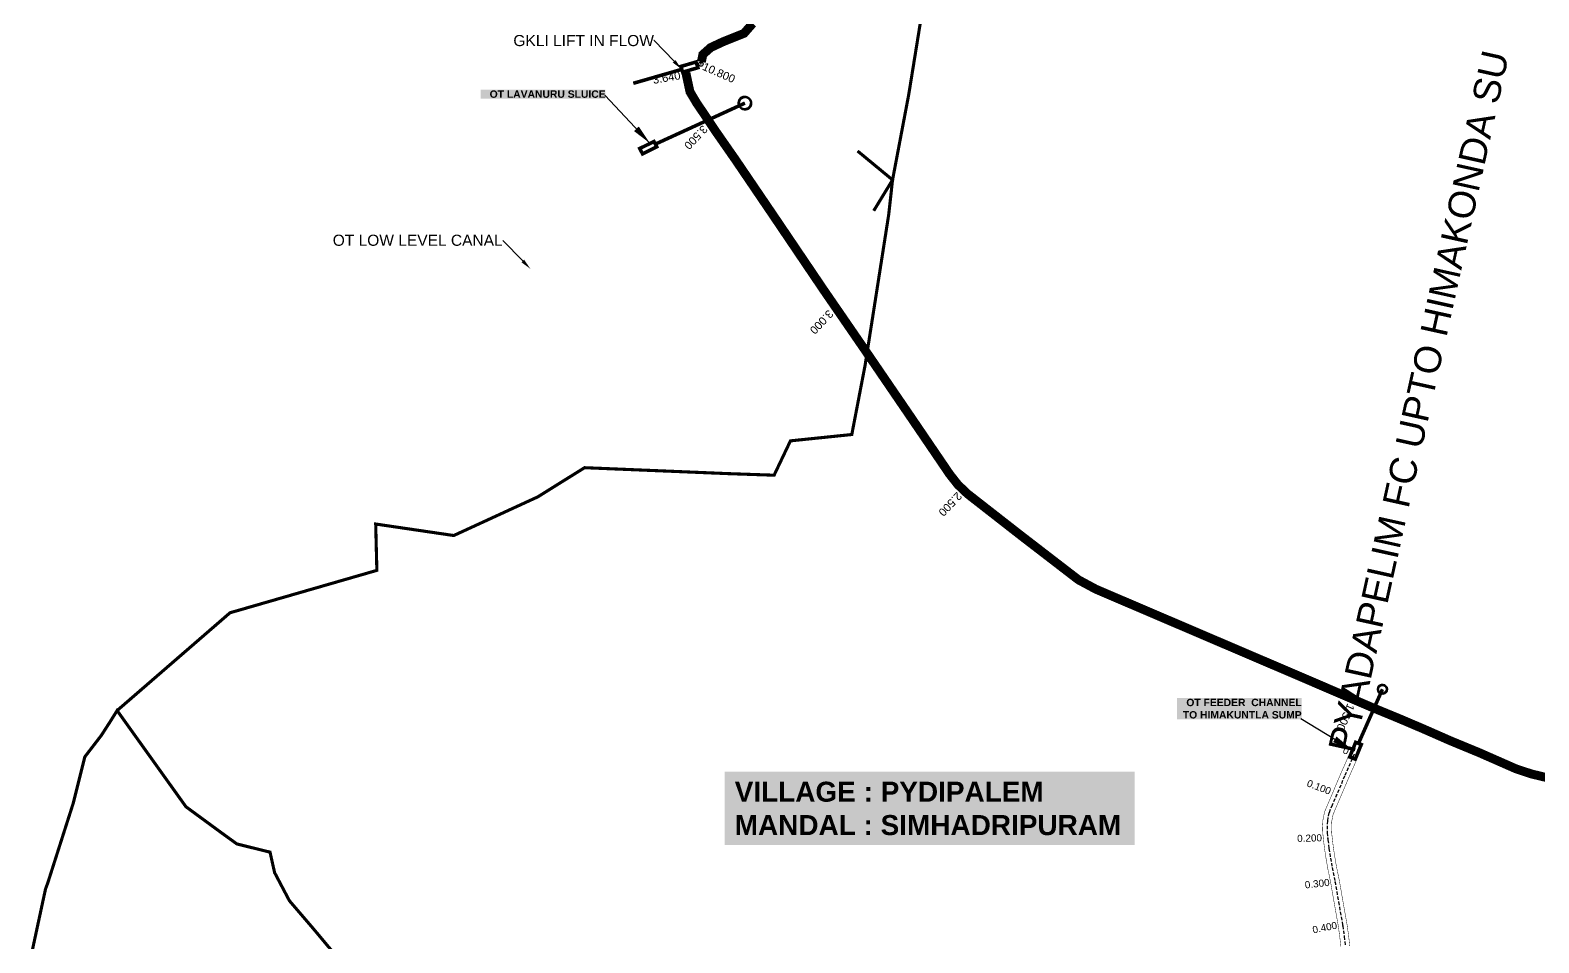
# Model space of a CAD drawing. Header units: inches. Extents: x 174104 to 230935, y 1583276 to 1631460.
# Drawn here: x 193870 to 197264, y 1626212 to 1628264 of the extents above; entities that cross this region are included whole.
import ezdxf
from ezdxf import colors
from ezdxf.entities.mleader import LeaderData, LeaderLine
from ezdxf.enums import TextEntityAlignment as Align
from ezdxf.math import Vec2, Vec3

# ---------------------------------------------------------------- set-up
doc = ezdxf.new("R2010")
doc.units = ezdxf.units.IN
doc.header["$LTSCALE"] = 15
doc.header["$MEASUREMENT"] = 0
doc.linetypes.add('HIDDEN2', pattern=[0.1875, 0.125, -0.0625])
for name, color, linetype in [('CANAL1', 7, 'Continuous'), ('CHANAGE', 1, 'Continuous'), ('CSMark', 72, 'Continuous'), ('FeatureAttribs', 7, 'Continuous'), ('POINT', 2, 'Continuous'), ('RE REMARKS', 7, 'Continuous'), ('STRUCTURE', 5, 'Continuous'), ('TEXT', 1, 'Continuous'), ('text2', 7, 'Continuous'), ('VILLAGE BOUNDRY', 5, 'Continuous')]:
    doc.layers.add(name, color=color, linetype=linetype)
doc.styles.get("Standard").update_dxf_attribs({"font": 'arial.ttf'})
doc.dimstyles.get("Standard").update_dxf_attribs({"dimtxt": 0.18, "dimasz": 0.18, "dimexe": 0.18, "dimexo": 0.0625, "dimgap": 0.09, "dimtad": 0, "dimtih": 1, "dimtoh": 1, "dimdec": 4, "dimzin": 0, "dimdsep": 46, "dimtxsty": 'Standard', "dimcen": 0.09, "dimadec": 0, "dimazin": 0, "dimtfac": 1, "dimtdec": 4, "dimtofl": 0, "dimtmove": 0, "dimatfit": 3, "dimfxl": 1, "dimtolj": 1, "dimtzin": 0, "dimarcsym": 0})
pattern_1 = [(45, (0, 0), (-0.088388347648, 0.088388347648), [])]

# ---------------------------------------------------------------- blocks, each defined once
blk = doc.blocks.new('FEATURE')
at = {"layer": 'FeatureAttribs'}
blk.add_attdef('NAME', (0, 0), '', height=1, dxfattribs=at)

msp = doc.modelspace()

# ---------------------------------------------------------------- hatches: boundary and pattern name
at = {"layer": 'text2'}
h = msp.add_hatch(dxfattribs=at)
h.set_pattern_fill('ANSI31', color=6)
h.set_pattern_definition(pattern_1)
edge = h.paths.add_edge_path(flags=17)
edge.add_arc((195478, 1628100), 12.26442, 0, 360)
edge = h.paths.add_edge_path()
edge.add_arc((195478, 1628100), 15.66462, 0, 360)
h = msp.add_hatch(dxfattribs=at)
h.set_pattern_fill('ANSI31', color=6)
h.set_pattern_definition(pattern_1)
edge = h.paths.add_edge_path(flags=17)
edge.add_arc((195478, 1628100), 12.26442, 0, 360)
edge = h.paths.add_edge_path()
edge.add_arc((195478, 1628100), 15.66462, 0, 360)
h = msp.add_hatch(dxfattribs=at)
h.set_pattern_fill('ANSI31', color=6)
h.set_pattern_definition(pattern_1)
edge = h.paths.add_edge_path(flags=17)
edge.add_arc((196912, 1626782), 8.53133, 0, 360)
edge = h.paths.add_edge_path()
edge.add_arc((196912, 1626782), 11.21322, 0, 360)

# ---------------------------------------------------------------- linework, layer by layer
at = {"color": 5, "const_width": 20, "elevation": 281.113}
msp.add_lwpolyline([(195379.98648, 1628192.68294), (195383.32855, 1628209.24129), (195401.0764, 1628225.03461), (195429.76485, 1628238.39838), (195475.95799, 1628256.86438), (195495.399, 1628279.135)], dxfattribs=at)
at = {"color": 5, "elevation": 281.113}
msp.add_lwpolyline([(195378.99725, 1628187.78178), (195383.32855, 1628209.24129), (195401.0764, 1628225.03461), (195429.76485, 1628238.39838), (195475.95799, 1628256.86438), (195495.399, 1628279.135)], dxfattribs=at)
at = {"color": 5, "const_width": 8}
for points in [[(195332.59831, 1628174.94785), (195226.80159, 1628144.48782)], [(195277, 1628008), (195478, 1628100)], [(196912, 1626782), (196858.27694, 1626660.48515)]]:
    msp.add_lwpolyline(points, dxfattribs=at)
for points in [[(195372.07929, 1628179.55621), (195337.91572, 1628169.56959), (195333.91782, 1628182.4759), (195368.08139, 1628192.46252)], [(195279.47913, 1628001.66932), (195247.57134, 1627985.89671), (195241.39103, 1627997.91169), (195273.29882, 1628013.6843)], [(196864.37056, 1626657.76842), (196850.92492, 1626624.81243), (196838.33468, 1626629.71568), (196851.78032, 1626662.67167)]]:
    msp.add_lwpolyline(points, close=True, dxfattribs=at)
at = {"color": 1}
for const_width in [20, 15]:
    msp.add_lwpolyline([(197284.33038, 1626582.60055), (197247.79776, 1626591.34719), (197212.84077, 1626602.82275), (197130.35121, 1626639.09467), (197064.61599, 1626666.22763), (197003.69362, 1626693.00185), (196948.77168, 1626716.36365), (196886.38953, 1626742.06946), (196701.72096, 1626821.30809), (196267.22005, 1627007.01594), (196228.29881, 1627027.95483), (196098.91119, 1627127.51857), (195978.59256, 1627221.41571), (195957.02004, 1627241.95408), (195938.60739, 1627265.27174), (195849.1505, 1627396.72774), (195745.33322, 1627548.67621), (195654.17626, 1627681.15062), (195542.4976, 1627846.30585), (195456.99842, 1627972.16673), (195410.17241, 1628039.32187), (195384.43341, 1628077.95831), (195369.68618, 1628099.58637), (195354.28273, 1628125.51286), (195345.18241, 1628167.90618)], dxfattribs=dict(at, const_width=const_width))
at = {"color": 3}
msp.add_circle((195378.99725, 1628187.78178, 281.113), 5, dxfattribs=at)
at = {"color": 6}
for radius in [11.21322, 8.53133]:
    msp.add_circle((196912, 1626782), radius, dxfattribs=at)
at = {"color": 3}
for p in [(195451.16438, 1628246.95298, 281.113), (195405.33177, 1628227.01686, 281.113), (195379.06532, 1628188.11906, 281.113), (195345.18241, 1628167.90618), (195351.98595, 1628136.21227), (195402.57545, 1628050.72556), (195459.48706, 1627968.50327), (195515.67931, 1627885.78428), (195571.77932, 1627803.00278), (195627.79512, 1627720.16419), (195684.16601, 1627637.56784), (195740.853, 1627555.18711), (195797.2884, 1627472.63386), (195853.68976, 1627390.05733), (195909.94949, 1627307.38423), (195971.03472, 1627228.61124), (196049.20066, 1627166.31287), (196128.18961, 1627104.98884), (196207.44171, 1627044.00437), (196294.33379, 1626995.42739), (196386.28709, 1626956.1261), (196662.14696, 1626838.22221), (196754.06841, 1626798.84655), (196845.9658, 1626759.4147), (196938.17712, 1626720.72935), (197030.112, 1626681.39147), (197122.2133, 1626642.45369), (197213.87075, 1626602.48463)]:
    msp.add_point(p, dxfattribs=at)
at = {"color": 5}
for p in [(195402.57545, 1628050.72556), (195684.16601, 1627637.56784), (195971.03472, 1627228.61124), (196386.28709, 1626956.1261), (196845.9658, 1626759.4147)]:
    msp.add_point(p, dxfattribs=at)
at = {"layer": 'CANAL1', "color": 200, "const_width": 1}
for points in [[(196839.38118, 1626639.79826), (196817.6803, 1626590.83414), (196800.28052, 1626549.57699), (196789.96855, 1626525.53797), (196782.00912, 1626506.86487), (196779.62514, 1626495.717), (196778.09447, 1626487.59224), (196777.34142, 1626475.33122), (196777.76487, 1626458.456), (196779.54712, 1626442.3971), (196781.86972, 1626422.32385), (196785.25866, 1626400.65507), (196788.9959, 1626379.14918), (196795.51666, 1626347.34491), (196803.38959, 1626301.88848), (196812.83049, 1626248.6321), (196816.1287, 1626224.57686), (196818.42521, 1626203.26864)], [(196857.66585, 1626631.69451), (196836.03822, 1626582.89566), (196818.68491, 1626541.7487), (196808.35787, 1626517.67453), (196801.16362, 1626500.79659), (196799.23409, 1626491.77379), (196797.9802, 1626485.11819), (196797.35682, 1626474.96837), (196797.73713, 1626459.81238), (196799.41993, 1626444.64956), (196801.69125, 1626425.01951), (196804.99232, 1626403.91261), (196808.64893, 1626382.87064), (196815.17083, 1626351.06085), (196823.08945, 1626305.34057), (196832.59187, 1626251.7372), (196835.98258, 1626227.00731), (196838.4195, 1626204.39631)]]:
    msp.add_lwpolyline(points, dxfattribs=at)
at = {"layer": 'CANAL1', "color": 1, "linetype": 'HIDDEN2', "ltscale": 4}
msp.add_lwpolyline([(196848.52351, 1626635.74639), (196826.85926, 1626586.8649), (196809.48271, 1626545.66285), (196799.16321, 1626521.60625), (196791.58637, 1626503.83073), (196789.42961, 1626493.7454), (196788.03733, 1626486.35522), (196787.34912, 1626475.1498), (196787.751, 1626459.13419), (196789.48352, 1626443.52333), (196791.78049, 1626423.67168), (196795.12549, 1626402.28384), (196798.82241, 1626381.00991), (196805.34374, 1626349.20288), (196813.23952, 1626303.61452), (196822.71118, 1626250.18465), (196826.05564, 1626225.79209), (196828.42235, 1626203.83247)], dxfattribs=at)
at = {"layer": 'POINT'}
msp.add_point((196840, 1626627, 1), dxfattribs=at)
at = {"layer": 'text2', "color": 3}
for p in [(196808.64669, 1626543.71394), (196789.05752, 1626447.36185), (196805.47153, 1626348.46507), (196822.78223, 1626249.66644)]:
    msp.add_point(p, dxfattribs=at)
at = {"layer": 'VILLAGE BOUNDRY', "linetype": 'HIDDEN2', "ltscale": 20, "const_width": 7}
for points in [[(194065.70627, 1626734.03279), (194319.64145, 1626953.8929), (194649.97553, 1627049.28466), (194647.36092, 1627153.4729), (194822.92821, 1627127.63793), (195012.17044, 1627214.65741), (195117.18131, 1627280.16625), (195439.71483, 1627266.82432), (195543.55636, 1627263.27636), (195580.36227, 1627340.51842), (195718.33838, 1627354.75315), (195748.24998, 1627510.54637), (195770.93021, 1627654.91189), (195801.4154, 1627849.64542), (195810.006, 1627927.28221), (195767.60764, 1627857.81739), (195810.006, 1627927.28221), (195731.29845, 1627992.30487), (195810.006, 1627927.28221), (195846.51962, 1628119.84442), (195905.41906, 1628484.43415)], [(193873.61825, 1626188.76776), (193904.63656, 1626332.76723), (193909.63887, 1626346.28259), (193967.09536, 1626526.03098), (193993.07869, 1626629.95369), (194030.17277, 1626678.20571), (194050.67498, 1626710.02222), (194065.70627, 1626734.03279), (194065.70627, 1626734.03279), (194220.43469, 1626517.82244), (194298.78271, 1626460.35568), (194335.07837, 1626434.09148), (194409.67704, 1626415.65482), (194419.9442, 1626369.67712), (194453.27138, 1626306.37523), (194506.69152, 1626244.01863), (194550.57988, 1626191.61038)]]:
    msp.add_lwpolyline(points, dxfattribs=at)

# ---------------------------------------------------------------- block references
at = {"layer": 'FeatureAttribs'}
ref = msp.add_blockref('FEATURE', (196848.524, 1626635.746), dxfattribs=dict(at, rotation=77.51871759048954))
ref.add_attrib('NAME', 'PYADAPELIM FC UPTO HIMAKONDA SU', (196848.524, 1626635.746), dxfattribs={"height": 60.54497, "rotation": 77.51871758})

# ---------------------------------------------------------------- texts
at = {"layer": 'CHANAGE'}
for s, rotation, p in [('0', 336.09710111, (196835.72425, 1626641.41901)), ('0.100', 339.10550901, (196795.48648, 1626551.91694)), ('0.200', 1.71427529, (196775.99317, 1626448.1215)), ('0.300', 6.33287847, (196793.01499, 1626347.9911)), ('0.400', 11.58666686, (196809.5701, 1626251.82568))]:
    msp.add_text(s, height=16, rotation=rotation, dxfattribs=at).set_placement(p, align=Align.MIDDLE_RIGHT)
at = {"layer": 'CSMark', "color": 1}
for s, rotation, p in [('10.800', 336.21375818, (195384.27463, 1628183.83786, 96)), ('3.640', 9.99605039, (195270.66062, 1628151.87348, 96)), ('3.500', 226.52816119, (195389.31767, 1628045.61921)), ('3.000', 226.52816119, (195672.08443, 1627630.42524, 96)), ('2.500', 226.52816119, (195961.56778, 1627220.90586, 96)), ('1.500', 245.95878476, (196841.98539, 1626747.79562, 96))]:
    msp.add_text(s, height=18, rotation=rotation, dxfattribs=at).set_placement(p, align=Align.MIDDLE_LEFT)
at = {"layer": 'STRUCTURE', "color": 5, "char_height": 16.64, "width": 277.5420067, "attachment_point": 1, "bg_fill": 1, "box_fill_scale": 1.1, "bg_fill_color": 7, "bg_fill_true_color": 16777215, "bg_fill_transparency": 0}
for s, insert in [('\\pi18.83881;{\\fArial|b1|i0|c0|p34;\\C1;OT LAVANURU SLUICE}', (194884.91297, 1628128.54218)), ('\\pi19.66741;{\\fArial|b1|i0|c0|p34;\\C1;OT FEEDER  CHANNEL \\P\\pi11.80143;TO HIMAKUNTLA SUMP}', (196451.19323, 1626760.57789))]:
    msp.add_mtext(s, dxfattribs=dict(at, insert=insert))
at = {"layer": 'TEXT', "insert": (195454.97352, 1626574.07518), "char_height": 45, "width": 876.9451768, "attachment_point": 1, "bg_fill": 1, "box_fill_scale": 1.5, "bg_fill_color": 50, "bg_fill_transparency": 0}
msp.add_mtext('{\\fArial|b1|i0|c0|p34;\\C5;VILLAGE : PYDIPALEM\\PMANDAL : SIMHADRIPURAM}', dxfattribs=at)

# ---------------------------------------------------------------- leaders
at = {"layer": 'RE REMARKS', "color": 1}
for points in [[(195264.62596, 1628009.39714, -19), (195162.99296, 1628117.52206, -19)], [(196843.3508, 1626646.05935, -19), (196728.73524, 1626715.34191, -19)]]:
    msp.add_leader(points, dimstyle='Standard', override={"dimasz": 45}, dxfattribs=at)
at = {"layer": 'text2', "color": 1}
ml = msp.add_multileader_mtext('Standard', dxfattribs=at)
ml.set_content('GKLI LIFT IN FLOW ', color=1)
ml.set_leader_properties()
ml.build(insert=Vec2(0, 0))
ml.multileader.update_dxf_attribs({"dogleg_length": 0.36, "arrow_head_size": 25})
ctx = ml.context
ctx.base_point, ctx.char_height, ctx.arrow_head_size, ctx.landing_gap_size, ctx.plane_origin = Vec3(194959.15079, 1628240.42425), 25, 25, 0.09, Vec3(194793.85292, 1628421.29082)
ctx.text_align_type = 2
notes = []
notes.append((ctx, [(1, (1, 1, 0), (195273.74263, 1628240.42425), (-1, 0), 0.36, [(0, [(195335.91677, 1628176.02275)], 0, [])])]))
ctx.mtext.insert, ctx.mtext.alignment, ctx.mtext.flow_direction = Vec3(195273.29263, 1628253.13741), 3, 5
ml = msp.add_multileader_mtext('Standard', dxfattribs=at)
ml.set_content('OT LOW LEVEL CANAL', color=1)
ml.set_leader_properties()
ml.build(insert=Vec2(0, 0))
ml.multileader.update_dxf_attribs({"dogleg_length": 0.36, "arrow_head_size": 25})
ctx = ml.context
ctx.base_point, ctx.char_height, ctx.arrow_head_size, ctx.landing_gap_size, ctx.plane_origin = Vec3(194553.49333, 1627791.3901), 25, 25, 0.09, Vec3(194453.5604, 1627972.25668)
ctx.text_align_type = 2
notes.append((ctx, [(1, (1, 1, 0), (194933.45011, 1627791.3901), (-1, 0), 0.36, [(0, [(194995.62425, 1627726.9886)], 0, [])])]))
ctx.mtext.insert, ctx.mtext.alignment, ctx.mtext.flow_direction = Vec3(194933.00011, 1627804.10327), 3, 5
for ctx, leaders in notes:
    for number, flags, end, landing, length, lines in leaders:
        leader = LeaderData()
        leader.index, (leader.has_last_leader_line, leader.has_dogleg_vector, leader.attachment_direction) = number, flags
        leader.last_leader_point, leader.dogleg_vector, leader.dogleg_length = Vec3(end), Vec3(landing), length
        for number, points, colour, breaks in lines:
            line = LeaderLine()
            line.index, line.vertices, line.color, line.breaks = number, Vec3.list(points), colors.encode_raw_color(colour), breaks
            leader.lines.append(line)
        ctx.leaders.append(leader)

doc.saveas('drawing.dxf')
